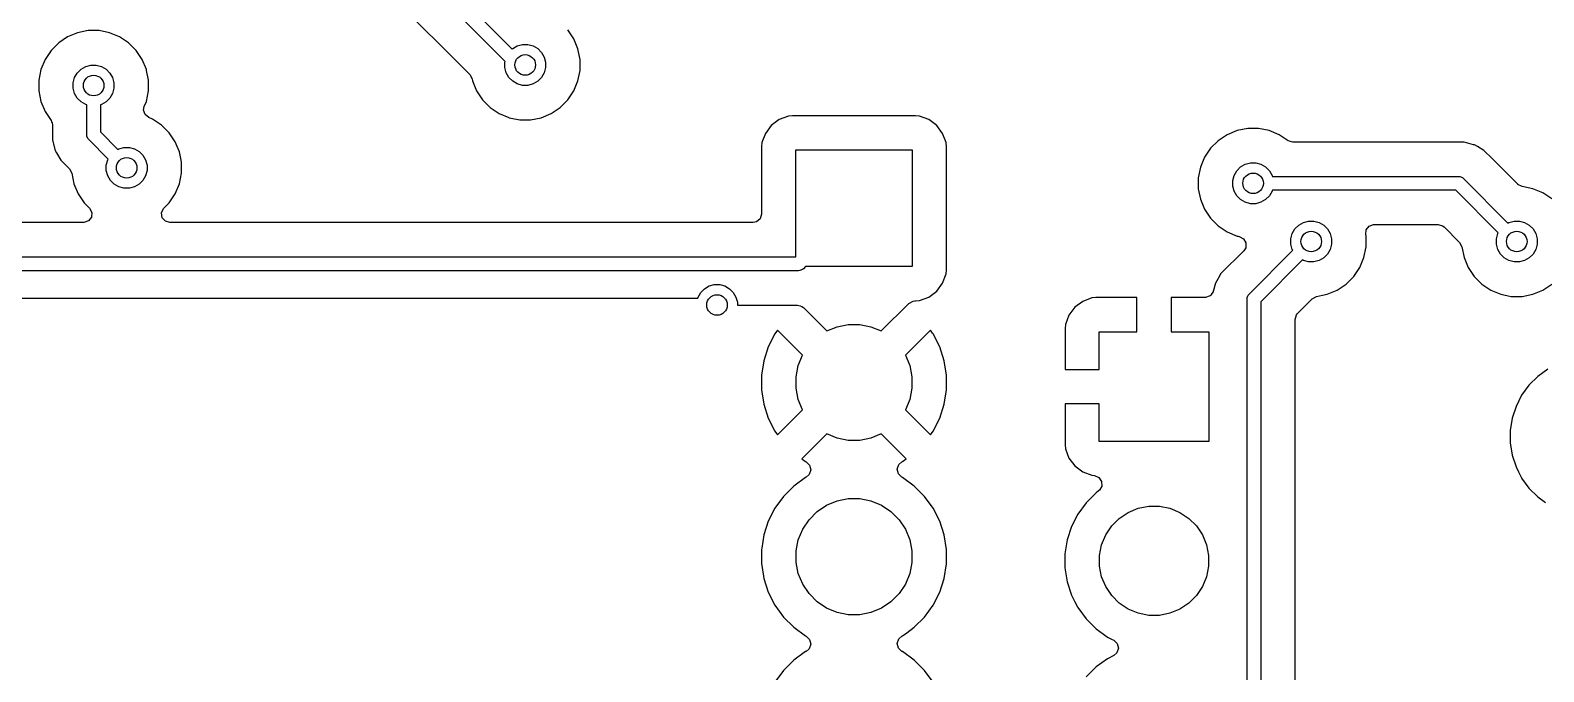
# Model space of a CAD drawing. Extents: x 2.56 to 8.39, y -5.65 to -1.26.
# Drawn here: x 4.527 to 5.396, y -3.423 to -3.055 of the extents above; entities that cross this region are included whole.
import ezdxf

# ---------------------------------------------------------------- set-up
doc = ezdxf.new("R2010")
doc.units = 0
doc.header["$MEASUREMENT"] = 0
doc.layers.add('BLACK', color=7, linetype='CONTINUOUS')

msp = doc.modelspace()

# ---------------------------------------------------------------- linework, layer by layer
at = {"layer": 'BLACK', "linetype": 'CONTINUOUS'}
for p, q in [((4.79945, -3.07274), (4.46572, -2.739)), ((4.47244, -2.73459), (4.80356, -3.06571)), ((4.4775, -2.77866), (4.77914, -3.08029)), ((4.54806, -3.05869), (4.5429, -3.06213)), ((4.5538, -3.05631), (4.54806, -3.05869)), ((4.54806, -3.05869), (4.54806, -3.05869)), ((4.55989, -3.0551), (4.5538, -3.05631)), ((4.5538, -3.05631), (4.5538, -3.05631)), ((4.5661, -3.0551), (4.55989, -3.0551)), ((4.55989, -3.0551), (4.55989, -3.0551)), ((4.57218, -3.05631), (4.5661, -3.0551)), ((4.5661, -3.0551), (4.5661, -3.0551)), ((4.57219, -3.05631), (4.57218, -3.05631)), ((4.57792, -3.05869), (4.57219, -3.05631)), ((4.58308, -3.06213), (4.57792, -3.05869)), ((4.57792, -3.05869), (4.57792, -3.05869)), ((4.83895, -3.05987), (4.8355, -3.05471)), ((4.83895, -3.05988), (4.83895, -3.05987)), ((4.84133, -3.06561), (4.83895, -3.05988)), ((4.53851, -3.06652), (4.53506, -3.07169)), ((4.5429, -3.06213), (4.53851, -3.06652)), ((4.53851, -3.06652), (4.53851, -3.06652)), ((4.5429, -3.06213), (4.5429, -3.06213)), ((4.58747, -3.06652), (4.58308, -3.06213)), ((4.58308, -3.06213), (4.58308, -3.06213)), ((4.59092, -3.07169), (4.58747, -3.06652)), ((4.58747, -3.06652), (4.58747, -3.06652)), ((4.80356, -3.06571), (4.80383, -3.06543)), ((4.80383, -3.06543), (4.8065, -3.06389)), ((4.8065, -3.06389), (4.80948, -3.06309)), ((4.80948, -3.06309), (4.81257, -3.06309)), ((4.81257, -3.06309), (4.81554, -3.06389)), ((4.81554, -3.06389), (4.81821, -3.06543)), ((4.81821, -3.06543), (4.82039, -3.06761)), ((4.82039, -3.06761), (4.82194, -3.07028)), ((4.82194, -3.07028), (4.82273, -3.07326)), ((4.84151, -3.06652), (4.84133, -3.06561)), ((4.84133, -3.06561), (4.84133, -3.06561)), ((4.84254, -3.0717), (4.84151, -3.06652)), ((4.53269, -3.07742), (4.53148, -3.08351)), ((4.53506, -3.07169), (4.53269, -3.07742)), ((4.53269, -3.07742), (4.53269, -3.07742)), ((4.53506, -3.07169), (4.53506, -3.07169)), ((4.55362, -3.07942), (4.5558, -3.07724)), ((4.5558, -3.07724), (4.55847, -3.0757)), ((4.55847, -3.0757), (4.56145, -3.0749)), ((4.56145, -3.0749), (4.56453, -3.0749)), ((4.56453, -3.0749), (4.56751, -3.0757)), ((4.56751, -3.0757), (4.57018, -3.07724)), ((4.57018, -3.07724), (4.57236, -3.07942)), ((4.59093, -3.0717), (4.59092, -3.07169)), ((4.59092, -3.07169), (4.59092, -3.07169)), ((4.5933, -3.07742), (4.59093, -3.0717)), ((4.59339, -3.07791), (4.5933, -3.07742)), ((4.59451, -3.08351), (4.59339, -3.07791)), ((4.79931, -3.07326), (4.79945, -3.07274)), ((4.79931, -3.07634), (4.79931, -3.07326)), ((4.80011, -3.07932), (4.79931, -3.07634)), ((4.82273, -3.07634), (4.82194, -3.07932)), ((4.82273, -3.07326), (4.82273, -3.07634)), ((4.84133, -3.084), (4.84254, -3.07791)), ((4.84254, -3.07791), (4.84254, -3.0717)), ((4.84254, -3.0717), (4.84254, -3.0717)), ((4.84254, -3.0717), (4.84254, -3.0717)), ((4.53148, -3.08351), (4.53148, -3.08972)), ((4.55128, -3.08507), (4.55208, -3.08209)), ((4.55128, -3.08816), (4.55128, -3.08507)), ((4.55208, -3.08209), (4.55362, -3.07942)), ((4.57236, -3.07942), (4.5739, -3.08209)), ((4.5739, -3.08209), (4.5747, -3.08507)), ((4.5747, -3.08507), (4.5747, -3.08816)), ((4.59451, -3.08972), (4.59451, -3.08351)), ((4.59451, -3.08351), (4.59451, -3.08351)), ((4.59451, -3.08351), (4.59451, -3.08351)), ((4.77914, -3.08029), (4.78046, -3.08271)), ((4.78046, -3.08271), (4.78048, -3.08279)), ((4.78048, -3.08279), (4.78072, -3.084)), ((4.78072, -3.084), (4.78072, -3.084)), ((4.78072, -3.084), (4.78309, -3.08973)), ((4.80165, -3.08199), (4.80011, -3.07932)), ((4.80383, -3.08417), (4.80165, -3.08199)), ((4.8065, -3.08572), (4.80383, -3.08417)), ((4.80948, -3.08651), (4.8065, -3.08572)), ((4.81257, -3.08651), (4.80948, -3.08651)), ((4.81554, -3.08572), (4.81257, -3.08651)), ((4.81821, -3.08417), (4.81554, -3.08572)), ((4.82039, -3.08199), (4.81821, -3.08417)), ((4.82194, -3.07932), (4.82039, -3.08199)), ((4.83895, -3.08973), (4.84133, -3.084)), ((4.53148, -3.08972), (4.53269, -3.09581)), ((4.53269, -3.09581), (4.53269, -3.09581)), ((4.53269, -3.09581), (4.53506, -3.10154)), ((4.55208, -3.09113), (4.55128, -3.08816)), ((4.55362, -3.0938), (4.55208, -3.09113)), ((4.5558, -3.09598), (4.55362, -3.0938)), ((4.55847, -3.09753), (4.5558, -3.09598)), ((4.57018, -3.09598), (4.56751, -3.09753)), ((4.57236, -3.0938), (4.57018, -3.09598)), ((4.5739, -3.09113), (4.57236, -3.0938)), ((4.5747, -3.08816), (4.5739, -3.09113)), ((4.59212, -3.09866), (4.5933, -3.09581)), ((4.5933, -3.09581), (4.59451, -3.08972)), ((4.78309, -3.08973), (4.78309, -3.08973)), ((4.78309, -3.08973), (4.78654, -3.09489)), ((4.78654, -3.09489), (4.78654, -3.09489)), ((4.78654, -3.09489), (4.79093, -3.09928)), ((4.83111, -3.09928), (4.8355, -3.09489)), ((4.8355, -3.09489), (4.83895, -3.08973)), ((4.53506, -3.10154), (4.53506, -3.10154)), ((4.53506, -3.10154), (4.53853, -3.10673)), ((4.55906, -3.09768), (4.55847, -3.09753)), ((4.55906, -3.11487), (4.55906, -3.09768)), ((4.56751, -3.09753), (4.56693, -3.09768)), ((4.56693, -3.09768), (4.56693, -3.11324)), ((4.59175, -3.1007), (4.59212, -3.09866)), ((4.59262, -3.10331), (4.59175, -3.1007)), ((4.59476, -3.10504), (4.59262, -3.10331)), ((4.59691, -3.10593), (4.59476, -3.10504)), ((4.79093, -3.09928), (4.79093, -3.09928)), ((4.79093, -3.09928), (4.7961, -3.10273)), ((4.7961, -3.10273), (4.7961, -3.10273)), ((4.7961, -3.10273), (4.80166, -3.10504)), ((4.80166, -3.10504), (4.80183, -3.10511)), ((4.80183, -3.10511), (4.80707, -3.10615)), ((4.81413, -3.10632), (4.82022, -3.10511)), ((4.82022, -3.10511), (4.82595, -3.10273)), ((4.82595, -3.10273), (4.83111, -3.09928)), ((4.9623, -3.10417), (4.95699, -3.10615)), ((4.96465, -3.10392), (4.9623, -3.10417)), ((5.03535, -3.10392), (4.96465, -3.10392)), ((4.96465, -3.10392), (4.96465, -3.10392)), ((5.0377, -3.10417), (5.03535, -3.10392)), ((5.03535, -3.10392), (5.03535, -3.10392)), ((5.03535, -3.10392), (5.03535, -3.10392)), ((5.03535, -3.10392), (5.03535, -3.10392)), ((5.04301, -3.10615), (5.0377, -3.10417)), ((5.0377, -3.10417), (5.0377, -3.10417)), ((4.53853, -3.10673), (4.53875, -3.10744)), ((4.53875, -3.10744), (4.53915, -3.10806)), ((4.53915, -3.10806), (4.53933, -3.10928)), ((4.53933, -3.10928), (4.53935, -3.10935)), ((4.53935, -3.10935), (4.53935, -3.10944)), ((4.53935, -3.10944), (4.53935, -3.11146)), ((4.53935, -3.11146), (4.53935, -3.11146)), ((4.53935, -3.11146), (4.53935, -3.11798)), ((4.56693, -3.11324), (4.57694, -3.12325)), ((4.60207, -3.10938), (4.59691, -3.10593)), ((4.59691, -3.10593), (4.59691, -3.10593)), ((4.60646, -3.11377), (4.60207, -3.10938)), ((4.60207, -3.10938), (4.60207, -3.10938)), ((4.60991, -3.11893), (4.60646, -3.11377)), ((4.60646, -3.11377), (4.60646, -3.11377)), ((4.80707, -3.10615), (4.80792, -3.10632)), ((4.80792, -3.10632), (4.80792, -3.10632)), ((4.80792, -3.10632), (4.80792, -3.10632)), ((4.80792, -3.10632), (4.81413, -3.10632)), ((4.81413, -3.10632), (4.81413, -3.10632)), ((4.95246, -3.10955), (4.94906, -3.11408)), ((4.95699, -3.10615), (4.95246, -3.10955)), ((4.95246, -3.10955), (4.95246, -3.10955)), ((4.95699, -3.10615), (4.95699, -3.10615)), ((5.04754, -3.10955), (5.04301, -3.10615)), ((5.04301, -3.10615), (5.04301, -3.10615)), ((5.05094, -3.11408), (5.04754, -3.10955)), ((5.04754, -3.10955), (5.04754, -3.10955)), ((5.22017, -3.11244), (5.21443, -3.11482)), ((5.22626, -3.11123), (5.22017, -3.11244)), ((5.22017, -3.11244), (5.22017, -3.11244)), ((5.23246, -3.11123), (5.22626, -3.11123)), ((5.22626, -3.11123), (5.22626, -3.11123)), ((5.23855, -3.11244), (5.23246, -3.11123)), ((5.23246, -3.11123), (5.23246, -3.11123)), ((5.24429, -3.11482), (5.23855, -3.11244)), ((5.23855, -3.11244), (5.23855, -3.11244)), ((4.53935, -3.11798), (4.53935, -3.11798)), ((4.53935, -3.11798), (4.54092, -3.12383)), ((4.55913, -3.11564), (4.55906, -3.11487)), ((4.55972, -3.11706), (4.55913, -3.11564)), ((4.56021, -3.11765), (4.55972, -3.11706)), ((4.57137, -3.12882), (4.56021, -3.11765)), ((4.57746, -3.12295), (4.58044, -3.12215)), ((4.58044, -3.12215), (4.58352, -3.12215)), ((4.58352, -3.12215), (4.5865, -3.12295)), ((4.61105, -3.12168), (4.60991, -3.11893)), ((4.60991, -3.11893), (4.60991, -3.11893)), ((4.61229, -3.12467), (4.61105, -3.12168)), ((4.94684, -3.12168), (4.94683, -3.12174)), ((4.94683, -3.12174), (4.94683, -3.14336)), ((4.94708, -3.11939), (4.94684, -3.12168)), ((4.94906, -3.11408), (4.94708, -3.11939)), ((4.94906, -3.11408), (4.94906, -3.11408)), ((5.05288, -3.1193), (5.05094, -3.11408)), ((5.05094, -3.11408), (5.05094, -3.11408)), ((5.05292, -3.11939), (5.05288, -3.1193)), ((5.05317, -3.12174), (5.05292, -3.11939)), ((5.05317, -3.19244), (5.05317, -3.12174)), ((5.20927, -3.11827), (5.20488, -3.12266)), ((5.21443, -3.11482), (5.20927, -3.11827)), ((5.20927, -3.11827), (5.20927, -3.11827)), ((5.21443, -3.11482), (5.21443, -3.11482)), ((5.24947, -3.11828), (5.24429, -3.11482)), ((5.24429, -3.11482), (5.24429, -3.11482)), ((5.24955, -3.11833), (5.24947, -3.11828)), ((5.25219, -3.1191), (5.24955, -3.11833)), ((5.34406, -3.1191), (5.25219, -3.1191)), ((5.34436, -3.1191), (5.34406, -3.1191)), ((5.34406, -3.1191), (5.34406, -3.1191)), ((5.35058, -3.1191), (5.34436, -3.1191)), ((5.3561, -3.12058), (5.35058, -3.1191)), ((5.3566, -3.12071), (5.3561, -3.12058)), ((5.35826, -3.12168), (5.3566, -3.12071)), ((5.3566, -3.12071), (5.3566, -3.12071)), ((5.36199, -3.12383), (5.35826, -3.12168)), ((5.35826, -3.12168), (5.35826, -3.12168)), ((4.54092, -3.12383), (4.54096, -3.12399)), ((4.54096, -3.12399), (4.54165, -3.12518)), ((4.54165, -3.12518), (4.54407, -3.12939)), ((4.54407, -3.12939), (4.54848, -3.13379)), ((4.57027, -3.13232), (4.57107, -3.12934)), ((4.57107, -3.12934), (4.57137, -3.12882)), ((4.57694, -3.12325), (4.57746, -3.12295)), ((4.5865, -3.12295), (4.58917, -3.12449)), ((4.58917, -3.12449), (4.59135, -3.12667)), ((4.59135, -3.12667), (4.59289, -3.12934)), ((4.59289, -3.12934), (4.59369, -3.13232)), ((4.61325, -3.12952), (4.61229, -3.12467)), ((4.6135, -3.13075), (4.61325, -3.12952)), ((4.6135, -3.13696), (4.6135, -3.13075)), ((4.6135, -3.13075), (4.6135, -3.13075)), ((4.6135, -3.13075), (4.6135, -3.13075)), ((4.96654, -3.18498), (4.96654, -3.12362)), ((4.96654, -3.12362), (5.03346, -3.12362)), ((5.03346, -3.12362), (5.03346, -3.19055)), ((5.20143, -3.12782), (5.19906, -3.13355)), ((5.20488, -3.12266), (5.20143, -3.12782)), ((5.20143, -3.12782), (5.20143, -3.12782)), ((5.20488, -3.12266), (5.20488, -3.12266)), ((5.22484, -3.13183), (5.22782, -3.13104)), ((5.22782, -3.13104), (5.2309, -3.13104)), ((5.2309, -3.13104), (5.23388, -3.13183)), ((5.36667, -3.12851), (5.36199, -3.12383)), ((5.36199, -3.12383), (5.36199, -3.12383)), ((5.38146, -3.1433), (5.36667, -3.12851)), ((5.36667, -3.12851), (5.36667, -3.12851)), ((4.54848, -3.13379), (4.54848, -3.13379)), ((4.54848, -3.13379), (4.54912, -3.13444)), ((4.54912, -3.13444), (4.55044, -3.13685)), ((4.55044, -3.13685), (4.55046, -3.13694)), ((4.55046, -3.13694), (4.55168, -3.14305)), ((4.57027, -3.1354), (4.57027, -3.13232)), ((4.57107, -3.13838), (4.57027, -3.1354)), ((4.57261, -3.14105), (4.57107, -3.13838)), ((4.59289, -3.13838), (4.59135, -3.14105)), ((4.59369, -3.1354), (4.59289, -3.13838)), ((4.59369, -3.13232), (4.59369, -3.1354)), ((4.61229, -3.14305), (4.6135, -3.13696)), ((5.19905, -3.13355), (5.19784, -3.13964)), ((5.19784, -3.13964), (5.19784, -3.14585)), ((5.19906, -3.13355), (5.19905, -3.13355)), ((5.21765, -3.1412), (5.21845, -3.13823)), ((5.21845, -3.13823), (5.21999, -3.13556)), ((5.21999, -3.13556), (5.22217, -3.13338)), ((5.22217, -3.13338), (5.22484, -3.13183)), ((5.23388, -3.13183), (5.23655, -3.13338)), ((5.23655, -3.13338), (5.23873, -3.13556)), ((5.23873, -3.13556), (5.24027, -3.13823)), ((5.24027, -3.13823), (5.24043, -3.13881)), ((5.24043, -3.13881), (5.34747, -3.13881)), ((5.34747, -3.13881), (5.34824, -3.13888)), ((5.34824, -3.13888), (5.34966, -3.13947)), ((5.34966, -3.13947), (5.35025, -3.13996)), ((5.35025, -3.13996), (5.37583, -3.16554)), ((4.55168, -3.14305), (4.55168, -3.14305)), ((4.55168, -3.14305), (4.55405, -3.14879)), ((4.57479, -3.14323), (4.57261, -3.14105)), ((4.57746, -3.14477), (4.57479, -3.14323)), ((4.58044, -3.14557), (4.57746, -3.14477)), ((4.58352, -3.14557), (4.58044, -3.14557)), ((4.5865, -3.14477), (4.58352, -3.14557)), ((4.58917, -3.14323), (4.5865, -3.14477)), ((4.59135, -3.14105), (4.58917, -3.14323)), ((4.60991, -3.14879), (4.61229, -3.14305)), ((4.94683, -3.14336), (4.94683, -3.16045)), ((5.19784, -3.14585), (5.19905, -3.15194)), ((5.21765, -3.14429), (5.21765, -3.1412)), ((5.21845, -3.14727), (5.21765, -3.14429)), ((5.21999, -3.14994), (5.21845, -3.14727)), ((5.24027, -3.14727), (5.23873, -3.14994)), ((5.24043, -3.14668), (5.24027, -3.14727)), ((5.34584, -3.14668), (5.24043, -3.14668)), ((5.37027, -3.17111), (5.34584, -3.14668)), ((5.38152, -3.14336), (5.38146, -3.1433)), ((5.38395, -3.14463), (5.38152, -3.14336)), ((5.39007, -3.14585), (5.38395, -3.14463)), ((5.3958, -3.14822), (5.39007, -3.14585)), ((5.39007, -3.14585), (5.39007, -3.14585)), ((5.39581, -3.14822), (5.3958, -3.14822)), ((5.40097, -3.15167), (5.39581, -3.14822)), ((4.55405, -3.14879), (4.55405, -3.14879)), ((4.55405, -3.14879), (4.5575, -3.15395)), ((4.5575, -3.15395), (4.5575, -3.15395)), ((4.5575, -3.15395), (4.56055, -3.157)), ((4.56055, -3.157), (4.56187, -3.15942)), ((4.60203, -3.15976), (4.60317, -3.15726)), ((4.60317, -3.15726), (4.60341, -3.157)), ((4.60341, -3.157), (4.60646, -3.15395)), ((4.60646, -3.15395), (4.60991, -3.14879)), ((4.60646, -3.15395), (4.60646, -3.15395)), ((5.19905, -3.15194), (5.19906, -3.15194)), ((5.19906, -3.15194), (5.20143, -3.15767)), ((5.22217, -3.15212), (5.21999, -3.14994)), ((5.22484, -3.15366), (5.22217, -3.15212)), ((5.22782, -3.15446), (5.22484, -3.15366)), ((5.2309, -3.15446), (5.22782, -3.15446)), ((5.23388, -3.15366), (5.2309, -3.15446)), ((5.23655, -3.15212), (5.23388, -3.15366)), ((5.23873, -3.14994), (5.23655, -3.15212)), ((4.5571, -3.16533), (4.1427, -3.16533)), ((4.55745, -3.16532), (4.5571, -3.16533)), ((4.56003, -3.16436), (4.55745, -3.16532)), ((4.56168, -3.16216), (4.56003, -3.16436)), ((4.56187, -3.15942), (4.56168, -3.16216)), ((4.60242, -3.16248), (4.60203, -3.15976)), ((4.60422, -3.16456), (4.60242, -3.16248)), ((4.60686, -3.16533), (4.60422, -3.16456)), ((4.94195, -3.16533), (4.60686, -3.16533)), ((4.94398, -3.16489), (4.94195, -3.16533)), ((4.94606, -3.16309), (4.94398, -3.16489)), ((4.94683, -3.16045), (4.94606, -3.16309)), ((5.20143, -3.15767), (5.20143, -3.15767)), ((5.20143, -3.15767), (5.20488, -3.16284)), ((5.20488, -3.16284), (5.20488, -3.16284)), ((5.20488, -3.16284), (5.20927, -3.16723)), ((5.25558, -3.16678), (5.25825, -3.16524)), ((5.25825, -3.16524), (5.26122, -3.16444)), ((5.26122, -3.16444), (5.26431, -3.16444)), ((5.26431, -3.16444), (5.26729, -3.16524)), ((5.26729, -3.16524), (5.26996, -3.16678)), ((5.37583, -3.16554), (5.37636, -3.16524)), ((5.37636, -3.16524), (5.37933, -3.16444)), ((5.37933, -3.16444), (5.38242, -3.16444)), ((5.38242, -3.16444), (5.3854, -3.16524)), ((5.3854, -3.16524), (5.38807, -3.16678)), ((5.20927, -3.16723), (5.20927, -3.16723)), ((5.20927, -3.16723), (5.21443, -3.17067)), ((5.21443, -3.17067), (5.21443, -3.17067)), ((5.21443, -3.17067), (5.22016, -3.17305)), ((5.22016, -3.17305), (5.22017, -3.17305)), ((5.22017, -3.17305), (5.22084, -3.17318)), ((5.22084, -3.17318), (5.22144, -3.1733)), ((5.22144, -3.1733), (5.22388, -3.17458)), ((5.22388, -3.17458), (5.22524, -3.17697)), ((5.25106, -3.17461), (5.25185, -3.17163)), ((5.25106, -3.17769), (5.25106, -3.17461)), ((5.25185, -3.17163), (5.2534, -3.16896)), ((5.2534, -3.16896), (5.25558, -3.16678)), ((5.26996, -3.16678), (5.27214, -3.16896)), ((5.27214, -3.16896), (5.27368, -3.17163)), ((5.27368, -3.17163), (5.27448, -3.17461)), ((5.27448, -3.17461), (5.27448, -3.17769)), ((5.29412, -3.17222), (5.29436, -3.16948)), ((5.29428, -3.17305), (5.29412, -3.17222)), ((5.29428, -3.17926), (5.29428, -3.17305)), ((5.29428, -3.17305), (5.29428, -3.17305)), ((5.29436, -3.16948), (5.29605, -3.16731)), ((5.29605, -3.16731), (5.29864, -3.16639)), ((5.29864, -3.16639), (5.29891, -3.16639)), ((5.29891, -3.16639), (5.33566, -3.16639)), ((5.33566, -3.16639), (5.33829, -3.16716)), ((5.33829, -3.16716), (5.33911, -3.16782)), ((5.33911, -3.16782), (5.34802, -3.17673)), ((5.36917, -3.17461), (5.36996, -3.17163)), ((5.36917, -3.17769), (5.36917, -3.17461)), ((5.36996, -3.17163), (5.37027, -3.17111)), ((5.38807, -3.16678), (5.39025, -3.16896)), ((5.39025, -3.16896), (5.39179, -3.17163)), ((5.39179, -3.17163), (5.39259, -3.17461)), ((5.39259, -3.17461), (5.39259, -3.17769)), ((5.22394, -3.18154), (5.21088, -3.19461)), ((5.22509, -3.17972), (5.22394, -3.18154)), ((5.22524, -3.17697), (5.22509, -3.17972)), ((5.22701, -3.20634), (5.25216, -3.18119)), ((5.25185, -3.18067), (5.25106, -3.17769)), ((5.25216, -3.18119), (5.25185, -3.18067)), ((5.27214, -3.18334), (5.26996, -3.18552)), ((5.27368, -3.18067), (5.27214, -3.18334)), ((5.27448, -3.17769), (5.27368, -3.18067)), ((5.29307, -3.18534), (5.29428, -3.17926)), ((5.34802, -3.17673), (5.34934, -3.17914)), ((5.34934, -3.17914), (5.34936, -3.17923)), ((5.34936, -3.17923), (5.35057, -3.18534)), ((5.36996, -3.18067), (5.36917, -3.17769)), ((5.37151, -3.18334), (5.36996, -3.18067)), ((5.37369, -3.18552), (5.37151, -3.18334)), ((5.39025, -3.18334), (5.38807, -3.18552)), ((5.39179, -3.18067), (5.39025, -3.18334)), ((5.39259, -3.17769), (5.39179, -3.18067)), ((4.12524, -3.18504), (4.96648, -3.18504)), ((4.96648, -3.18504), (4.96654, -3.18498)), ((4.97089, -3.19176), (4.9703, -3.19225)), ((4.9721, -3.19055), (4.97089, -3.19176)), ((5.03346, -3.19055), (4.9721, -3.19055)), ((5.25772, -3.18676), (5.23373, -3.21075)), ((5.25825, -3.18706), (5.25772, -3.18676)), ((5.26122, -3.18786), (5.25825, -3.18706)), ((5.26431, -3.18786), (5.26122, -3.18786)), ((5.26729, -3.18706), (5.26431, -3.18786)), ((5.26996, -3.18552), (5.26729, -3.18706)), ((5.28725, -3.19624), (5.2907, -3.19108)), ((5.2907, -3.19108), (5.29307, -3.18534)), ((5.35057, -3.18534), (5.35057, -3.18535)), ((5.35057, -3.18535), (5.35295, -3.19108)), ((5.35295, -3.19108), (5.35295, -3.19108)), ((5.35295, -3.19108), (5.3564, -3.19624)), ((5.37636, -3.18706), (5.37369, -3.18552)), ((5.37933, -3.18786), (5.37636, -3.18706)), ((5.38242, -3.18786), (5.37933, -3.18786)), ((5.3854, -3.18706), (5.38242, -3.18786)), ((5.38807, -3.18552), (5.3854, -3.18706)), ((4.96811, -3.19291), (4.12524, -3.19291)), ((4.91674, -3.20169), (4.91972, -3.20089)), ((4.91972, -3.20089), (4.9228, -3.20089)), ((4.9228, -3.20089), (4.92578, -3.20169)), ((4.96888, -3.19284), (4.96811, -3.19291)), ((4.9703, -3.19225), (4.96888, -3.19284)), ((5.04754, -3.20463), (5.05094, -3.20009)), ((5.05094, -3.20009), (5.05292, -3.19478)), ((5.05292, -3.19478), (5.05317, -3.19244)), ((5.20776, -3.2), (5.20645, -3.20489)), ((5.20925, -3.19743), (5.20776, -3.2)), ((5.20944, -3.19709), (5.20925, -3.19743)), ((5.21088, -3.19461), (5.20944, -3.19709)), ((5.20944, -3.19709), (5.20944, -3.19709)), ((5.21088, -3.19461), (5.21088, -3.19461)), ((5.27769, -3.20408), (5.28286, -3.20063)), ((5.28286, -3.20063), (5.28725, -3.19624)), ((5.3564, -3.19624), (5.3564, -3.19624)), ((5.3564, -3.19624), (5.36079, -3.20063)), ((5.36079, -3.20063), (5.36079, -3.20063)), ((5.36079, -3.20063), (5.36595, -3.20408)), ((5.3958, -3.20408), (5.40097, -3.20063)), ((4.34178, -3.20866), (4.91019, -3.20866)), ((4.91019, -3.20866), (4.91035, -3.20808)), ((4.91035, -3.20808), (4.91189, -3.20541)), ((4.91189, -3.20541), (4.91407, -3.20323)), ((4.91407, -3.20323), (4.91674, -3.20169)), ((4.92578, -3.20169), (4.92845, -3.20323)), ((4.92845, -3.20323), (4.93063, -3.20541)), ((4.93063, -3.20541), (4.93217, -3.20808)), ((4.93217, -3.20808), (4.93297, -3.21106)), ((5.0377, -3.21), (5.04301, -3.20802)), ((5.04301, -3.20802), (5.04754, -3.20463)), ((5.13672, -3.20852), (5.13141, -3.2105)), ((5.13906, -3.20827), (5.13672, -3.20852)), ((5.13672, -3.20852), (5.13672, -3.20852)), ((5.1626, -3.20827), (5.13906, -3.20827)), ((5.1626, -3.22795), (5.1626, -3.20827)), ((5.2018, -3.20827), (5.18228, -3.20827)), ((5.18228, -3.20827), (5.18228, -3.22795)), ((5.20206, -3.20825), (5.2018, -3.20827)), ((5.20211, -3.20826), (5.20206, -3.20825)), ((5.20216, -3.20824), (5.20211, -3.20826)), ((5.20261, -3.2082), (5.20216, -3.20824)), ((5.20363, -3.20771), (5.20261, -3.2082)), ((5.20469, -3.20732), (5.20363, -3.20771)), ((5.20485, -3.20711), (5.20469, -3.20732)), ((5.20509, -3.207), (5.20485, -3.20711)), ((5.20567, -3.20603), (5.20509, -3.207)), ((5.20636, -3.20513), (5.20567, -3.20603)), ((5.20645, -3.20489), (5.20636, -3.20513)), ((5.22586, -3.20912), (5.22593, -3.20836)), ((5.22586, -3.74469), (5.22586, -3.20912)), ((5.22593, -3.20836), (5.22652, -3.20694)), ((5.22652, -3.20694), (5.22701, -3.20634)), ((5.25896, -3.21339), (5.26334, -3.20901)), ((5.26334, -3.20901), (5.26576, -3.20769)), ((5.26576, -3.20769), (5.26584, -3.20767)), ((5.26584, -3.20767), (5.26924, -3.207)), ((5.26924, -3.207), (5.27196, -3.20646)), ((5.27196, -3.20646), (5.27769, -3.20408)), ((5.36595, -3.20408), (5.36595, -3.20408)), ((5.36595, -3.20408), (5.37168, -3.20646)), ((5.37168, -3.20646), (5.37168, -3.20646)), ((5.37168, -3.20646), (5.37602, -3.20732)), ((5.37602, -3.20732), (5.37777, -3.20767)), ((5.37777, -3.20767), (5.37777, -3.20767)), ((5.37777, -3.20767), (5.37777, -3.20767)), ((5.37777, -3.20767), (5.38398, -3.20767)), ((5.38398, -3.20767), (5.39007, -3.20646)), ((5.38398, -3.20767), (5.38398, -3.20767)), ((5.39007, -3.20646), (5.3958, -3.20408)), ((4.93297, -3.21106), (4.93297, -3.21262)), ((4.93297, -3.21262), (4.9647, -3.21262)), ((4.9647, -3.21262), (4.965, -3.21262)), ((4.965, -3.21262), (4.965, -3.21262)), ((4.965, -3.21262), (4.96743, -3.21262)), ((4.96743, -3.21262), (4.96898, -3.21307)), ((4.96898, -3.21307), (4.97007, -3.21339)), ((4.97007, -3.21339), (4.97007, -3.21339)), ((4.97007, -3.21339), (4.97007, -3.21339)), ((4.97007, -3.21339), (4.97088, -3.21405)), ((4.97088, -3.21405), (4.98435, -3.22752)), ((5.01565, -3.22752), (5.03148, -3.21169)), ((5.03148, -3.21169), (5.0339, -3.21037)), ((5.0339, -3.21037), (5.03493, -3.21026)), ((5.03493, -3.21026), (5.03535, -3.21026)), ((5.03535, -3.21026), (5.0377, -3.21)), ((5.03535, -3.21026), (5.03535, -3.21026)), ((5.12688, -3.21389), (5.12349, -3.21842)), ((5.13141, -3.2105), (5.12688, -3.21389)), ((5.12688, -3.21389), (5.12688, -3.21389)), ((5.13141, -3.2105), (5.13141, -3.2105)), ((5.23373, -3.21075), (5.23373, -3.74306)), ((5.25421, -3.2183), (5.25487, -3.21749)), ((5.25487, -3.21749), (5.25896, -3.21339)), ((4.98435, -3.22752), (4.99029, -3.22506)), ((4.99029, -3.22506), (4.99672, -3.22378)), ((4.99672, -3.22378), (5.00328, -3.22378)), ((5.00328, -3.22378), (5.00971, -3.22506)), ((5.00971, -3.22506), (5.01565, -3.22752)), ((5.12151, -3.22373), (5.12126, -3.22607)), ((5.12126, -3.22607), (5.12126, -3.24961)), ((5.12349, -3.21842), (5.12151, -3.22373)), ((5.12151, -3.22373), (5.12151, -3.22373)), ((5.12349, -3.21842), (5.12349, -3.21842)), ((5.25344, -3.22094), (5.25421, -3.2183)), ((5.25344, -3.45143), (5.25344, -3.22094)), ((4.95454, -3.22923), (4.95074, -3.23668)), ((4.95609, -3.2271), (4.95454, -3.22923)), ((4.97043, -3.24144), (4.95609, -3.2271)), ((4.95609, -3.2271), (4.95609, -3.2271)), ((5.04391, -3.2271), (5.02957, -3.24144)), ((5.04515, -3.22881), (5.04391, -3.2271)), ((5.04391, -3.2271), (5.04391, -3.2271)), ((5.04546, -3.22923), (5.04515, -3.22881)), ((5.04515, -3.22881), (5.04515, -3.22881)), ((5.04926, -3.23668), (5.04546, -3.22923)), ((5.04546, -3.22923), (5.04546, -3.22923)), ((5.14094, -3.24961), (5.14094, -3.22795)), ((5.14094, -3.22795), (5.1626, -3.22795)), ((5.18228, -3.22795), (5.20394, -3.22795)), ((5.20394, -3.22795), (5.20394, -3.29094)), ((4.95074, -3.23668), (4.94816, -3.24464)), ((4.96798, -3.24737), (4.97043, -3.24144)), ((5.02957, -3.24144), (5.03202, -3.24737)), ((5.05184, -3.24464), (5.04926, -3.23668)), ((4.94816, -3.24464), (4.94685, -3.2529)), ((4.94685, -3.2529), (4.94685, -3.26127)), ((4.94816, -3.24464), (4.94816, -3.24464)), ((4.9667, -3.25381), (4.96798, -3.24737)), ((5.03202, -3.24737), (5.0333, -3.25381)), ((5.05315, -3.2529), (5.05184, -3.24464)), ((5.05184, -3.24464), (5.05184, -3.24464)), ((5.05315, -3.26127), (5.05315, -3.2529)), ((5.12126, -3.24961), (5.14094, -3.24961)), ((5.3987, -3.24945), (5.39293, -3.25364)), ((4.94685, -3.26127), (4.94816, -3.26953)), ((4.9667, -3.26037), (4.9667, -3.25381)), ((4.96798, -3.2668), (4.9667, -3.26037)), ((5.0333, -3.26037), (5.03202, -3.2668)), ((5.0333, -3.25381), (5.0333, -3.26037)), ((5.05184, -3.26953), (5.05315, -3.26127)), ((5.38789, -3.25868), (5.3837, -3.26445)), ((5.39293, -3.25364), (5.38789, -3.25868)), ((5.38789, -3.25868), (5.38789, -3.25868)), ((5.39293, -3.25364), (5.39293, -3.25364)), ((4.94816, -3.26953), (4.94816, -3.26953)), ((4.94816, -3.26953), (4.95074, -3.27749)), ((4.97043, -3.27273), (4.96798, -3.2668)), ((5.03202, -3.2668), (5.02957, -3.27273)), ((5.04926, -3.27749), (5.05184, -3.26953)), ((5.05184, -3.26953), (5.05184, -3.26953)), ((5.14094, -3.26929), (5.12126, -3.26929)), ((5.12126, -3.26929), (5.12126, -3.29283)), ((5.14094, -3.29094), (5.14094, -3.26929)), ((5.3837, -3.26445), (5.38046, -3.2708)), ((4.95074, -3.27749), (4.95454, -3.28494)), ((4.95609, -3.28708), (4.97043, -3.27273)), ((5.02957, -3.27273), (5.04391, -3.28708)), ((5.04546, -3.28494), (5.04926, -3.27749)), ((5.37826, -3.27758), (5.37715, -3.28462)), ((5.38046, -3.2708), (5.37826, -3.27758)), ((5.38046, -3.2708), (5.38046, -3.2708)), ((4.95454, -3.28494), (4.95609, -3.28708)), ((4.98435, -3.28665), (4.97001, -3.30099)), ((4.99029, -3.28911), (4.98435, -3.28665)), ((5.01565, -3.28665), (5.00971, -3.28911)), ((5.02999, -3.30099), (5.01565, -3.28665)), ((5.04391, -3.28708), (5.04546, -3.28494)), ((5.04391, -3.28708), (5.04391, -3.28708)), ((5.37715, -3.28462), (5.37715, -3.29175)), ((4.99672, -3.29039), (4.99029, -3.28911)), ((5.00328, -3.29039), (4.99672, -3.29039)), ((5.00971, -3.28911), (5.00328, -3.29039)), ((5.12126, -3.29283), (5.12151, -3.29517)), ((5.12151, -3.29517), (5.12151, -3.29517)), ((5.12151, -3.29517), (5.12349, -3.30048)), ((5.20394, -3.29094), (5.14094, -3.29094)), ((5.37715, -3.29175), (5.37826, -3.2988)), ((4.97001, -3.30099), (4.97001, -3.30099)), ((4.97001, -3.30099), (4.97214, -3.30254)), ((4.97214, -3.30254), (4.97214, -3.30254)), ((4.97214, -3.30254), (4.9725, -3.30273)), ((4.9725, -3.30273), (4.9745, -3.30461)), ((4.9745, -3.30461), (4.97516, -3.30728)), ((5.02484, -3.30687), (5.02573, -3.30426)), ((5.02573, -3.30426), (5.0275, -3.30273)), ((5.0275, -3.30273), (5.02786, -3.30254)), ((5.02786, -3.30254), (5.02999, -3.30099)), ((5.02999, -3.30099), (5.02999, -3.30099)), ((5.12349, -3.30048), (5.12349, -3.30048)), ((5.12349, -3.30048), (5.12688, -3.30501)), ((5.12688, -3.30501), (5.12688, -3.30501)), ((5.12688, -3.30501), (5.13141, -3.3084)), ((5.37826, -3.2988), (5.38046, -3.30558)), ((4.97213, -3.31161), (4.96536, -3.31653)), ((4.9725, -3.31143), (4.97213, -3.31161)), ((4.97427, -3.30989), (4.9725, -3.31143)), ((4.97516, -3.30728), (4.97427, -3.30989)), ((5.0255, -3.30954), (5.02484, -3.30687)), ((5.0275, -3.31143), (5.0255, -3.30954)), ((5.02787, -3.31161), (5.0275, -3.31143)), ((5.03464, -3.31653), (5.02787, -3.31161)), ((5.13141, -3.3084), (5.13141, -3.3084)), ((5.13141, -3.3084), (5.13672, -3.31038)), ((5.13672, -3.31038), (5.13819, -3.31054)), ((5.13819, -3.31054), (5.14073, -3.31159)), ((5.14073, -3.31159), (5.1423, -3.31385)), ((5.1423, -3.31385), (5.1424, -3.3166)), ((5.38046, -3.30558), (5.38046, -3.30558)), ((5.38046, -3.30558), (5.3819, -3.3084)), ((5.3819, -3.3084), (5.38368, -3.31188)), ((5.38368, -3.31188), (5.3837, -3.31193)), ((5.3837, -3.31193), (5.38789, -3.3177)), ((4.95944, -3.32245), (4.95453, -3.32922)), ((4.96536, -3.31653), (4.95944, -3.32245)), ((5.04056, -3.32245), (5.03464, -3.31653)), ((5.04547, -3.32922), (5.04056, -3.32245)), ((5.13909, -3.32039), (5.13339, -3.32609)), ((5.14054, -3.31934), (5.13909, -3.32039)), ((5.13909, -3.32039), (5.13909, -3.32039)), ((5.141, -3.31896), (5.14054, -3.31934)), ((5.1424, -3.3166), (5.141, -3.31896)), ((5.38789, -3.3177), (5.38789, -3.3177)), ((5.38789, -3.3177), (5.39293, -3.32274)), ((4.95453, -3.32922), (4.95073, -3.33668)), ((4.97413, -3.33586), (4.97877, -3.33122)), ((4.97877, -3.33122), (4.98422, -3.32757)), ((4.98422, -3.32757), (4.99029, -3.32506)), ((4.99029, -3.32506), (4.99672, -3.32378)), ((4.99672, -3.32378), (5.00328, -3.32378)), ((5.00328, -3.32378), (5.00971, -3.32506)), ((5.00971, -3.32506), (5.01578, -3.32757)), ((5.01578, -3.32757), (5.02123, -3.33122)), ((5.02123, -3.33122), (5.02587, -3.33586)), ((5.04927, -3.33668), (5.04547, -3.32922)), ((5.04547, -3.32922), (5.04547, -3.32922)), ((5.04547, -3.32922), (5.04547, -3.32922)), ((5.13339, -3.32609), (5.12865, -3.33261)), ((5.15759, -3.33167), (5.1633, -3.32931)), ((5.1633, -3.32931), (5.16935, -3.3281)), ((5.16935, -3.3281), (5.17553, -3.3281)), ((5.17553, -3.3281), (5.18158, -3.32931)), ((5.18158, -3.32931), (5.18729, -3.33167)), ((5.39293, -3.32274), (5.39293, -3.32274)), ((5.39293, -3.32274), (5.39743, -3.326)), ((4.95073, -3.33668), (4.94814, -3.34464)), ((4.97049, -3.34131), (4.97413, -3.33586)), ((5.02587, -3.33586), (5.02951, -3.34131)), ((5.05186, -3.34464), (5.04927, -3.33668)), ((5.12499, -3.33979), (5.1225, -3.34746)), ((5.12865, -3.33261), (5.12499, -3.33979)), ((5.14466, -3.3446), (5.14809, -3.33947)), ((5.14809, -3.33947), (5.15246, -3.3351)), ((5.15246, -3.3351), (5.15759, -3.33167)), ((5.18729, -3.33167), (5.19242, -3.3351)), ((5.19242, -3.3351), (5.19679, -3.33947)), ((5.19679, -3.33947), (5.20022, -3.3446)), ((4.94814, -3.34464), (4.94696, -3.35211)), ((4.9667, -3.35381), (4.96798, -3.34737)), ((4.96798, -3.34737), (4.97049, -3.34131)), ((5.02951, -3.34131), (5.03202, -3.34737)), ((5.03202, -3.34737), (5.0333, -3.35381)), ((5.05317, -3.3529), (5.05186, -3.34464)), ((5.1225, -3.34746), (5.12124, -3.35542)), ((5.1423, -3.35031), (5.14466, -3.3446)), ((5.20022, -3.3446), (5.20258, -3.35031)), ((4.94696, -3.35211), (4.94683, -3.3529)), ((4.94683, -3.3529), (4.94683, -3.36127)), ((4.9667, -3.36037), (4.9667, -3.35381)), ((5.0333, -3.35381), (5.0333, -3.36037)), ((5.05317, -3.36127), (5.05317, -3.3529)), ((5.12124, -3.35542), (5.12124, -3.36348)), ((5.1411, -3.35636), (5.1423, -3.35031)), ((5.1411, -3.36254), (5.1411, -3.35636)), ((5.20258, -3.35031), (5.20379, -3.35636)), ((5.20379, -3.35636), (5.20379, -3.36254)), ((4.94683, -3.36127), (4.94698, -3.36219)), ((4.94698, -3.36219), (4.94795, -3.36832)), ((4.96798, -3.3668), (4.9667, -3.36037)), ((5.0333, -3.36037), (5.03202, -3.3668)), ((5.05186, -3.36954), (5.05317, -3.36127)), ((5.12124, -3.36348), (5.1225, -3.37144)), ((5.1423, -3.36859), (5.1411, -3.36254)), ((5.20379, -3.36254), (5.20258, -3.36859)), ((4.94795, -3.36832), (4.94814, -3.36954)), ((4.94814, -3.36954), (4.95069, -3.3774)), ((4.97049, -3.37286), (4.96798, -3.3668)), ((4.97413, -3.37832), (4.97049, -3.37286)), ((5.02951, -3.37286), (5.02587, -3.37832)), ((5.03202, -3.3668), (5.02951, -3.37286)), ((5.04927, -3.3775), (5.05186, -3.36954)), ((5.1225, -3.37144), (5.12499, -3.3791)), ((5.14466, -3.3743), (5.1423, -3.36859)), ((5.14809, -3.37943), (5.14466, -3.3743)), ((5.20022, -3.3743), (5.19679, -3.37943)), ((5.20258, -3.36859), (5.20022, -3.3743)), ((4.95069, -3.3774), (4.95073, -3.3775)), ((4.95073, -3.3775), (4.95453, -3.38495)), ((4.97877, -3.38296), (4.97413, -3.37832)), ((4.98422, -3.3866), (4.97877, -3.38296)), ((5.02123, -3.38296), (5.01578, -3.3866)), ((5.02587, -3.37832), (5.02123, -3.38296)), ((5.04547, -3.38495), (5.04927, -3.3775)), ((5.12499, -3.3791), (5.12694, -3.38292)), ((5.12694, -3.38292), (5.12842, -3.38583)), ((5.15246, -3.3838), (5.14809, -3.37943)), ((5.19679, -3.37943), (5.19242, -3.3838)), ((4.95453, -3.38495), (4.95944, -3.39172)), ((4.95944, -3.39172), (4.96536, -3.39764)), ((4.99029, -3.38911), (4.98422, -3.3866)), ((4.99672, -3.39039), (4.99029, -3.38911)), ((5.00328, -3.39039), (4.99672, -3.39039)), ((5.00971, -3.38911), (5.00328, -3.39039)), ((5.01578, -3.3866), (5.00971, -3.38911)), ((5.03464, -3.39764), (5.04056, -3.39172)), ((5.04056, -3.39172), (5.04547, -3.38495)), ((5.04056, -3.39172), (5.04056, -3.39172)), ((5.04056, -3.39172), (5.04056, -3.39172)), ((5.04547, -3.38495), (5.04547, -3.38495)), ((5.04547, -3.38495), (5.04547, -3.38495)), ((5.12842, -3.38583), (5.12865, -3.38628)), ((5.12865, -3.38628), (5.13339, -3.3928)), ((5.15759, -3.38723), (5.15246, -3.3838)), ((5.1633, -3.38959), (5.15759, -3.38723)), ((5.16935, -3.39079), (5.1633, -3.38959)), ((5.17553, -3.39079), (5.16935, -3.39079)), ((5.18158, -3.38959), (5.17553, -3.39079)), ((5.18729, -3.38723), (5.18158, -3.38959)), ((5.19242, -3.3838), (5.18729, -3.38723)), ((4.96536, -3.39764), (4.97213, -3.40256)), ((5.02787, -3.40256), (5.03035, -3.40076)), ((5.03035, -3.40076), (5.03464, -3.39764)), ((5.03464, -3.39764), (5.03464, -3.39764)), ((5.03464, -3.39764), (5.03464, -3.39764)), ((5.13339, -3.3928), (5.13909, -3.3985)), ((5.13909, -3.3985), (5.14343, -3.40166)), ((4.97213, -3.40256), (4.97248, -3.40274)), ((4.97248, -3.40274), (4.97448, -3.40463)), ((4.97514, -3.4073), (4.97425, -3.4099)), ((4.97448, -3.40463), (4.97514, -3.4073)), ((5.02486, -3.40688), (5.02575, -3.40427)), ((5.02552, -3.40955), (5.02486, -3.40688)), ((5.02752, -3.41144), (5.02552, -3.40955)), ((5.02575, -3.40427), (5.02752, -3.40274)), ((5.02752, -3.40274), (5.02787, -3.40256)), ((5.14343, -3.40166), (5.14561, -3.40324)), ((5.14561, -3.40324), (5.14833, -3.40463)), ((5.14833, -3.40463), (5.14926, -3.4051)), ((5.14926, -3.4051), (5.15125, -3.40699)), ((5.15125, -3.40699), (5.15192, -3.40966)), ((4.96536, -3.41653), (4.95944, -3.42245)), ((4.97213, -3.41161), (4.96536, -3.41653)), ((4.97248, -3.41144), (4.97213, -3.41161)), ((4.97425, -3.4099), (4.97248, -3.41144)), ((5.02784, -3.4116), (5.02752, -3.41144)), ((5.02787, -3.41161), (5.02784, -3.4116)), ((5.03464, -3.41653), (5.02787, -3.41161)), ((5.04056, -3.42245), (5.03464, -3.41653)), ((5.14561, -3.41566), (5.13909, -3.42039)), ((5.14926, -3.4138), (5.14561, -3.41566)), ((5.15103, -3.41226), (5.14926, -3.4138)), ((5.15192, -3.40966), (5.15103, -3.41226)), ((4.95944, -3.42245), (4.95453, -3.42922)), ((5.04547, -3.42922), (5.04056, -3.42245)), ((5.13909, -3.42039), (5.13339, -3.42609))]:
    msp.add_line(p, q, dxfattribs=at)
at = {"layer": 'BLACK'}
for centre in [(4.81102, -3.0748), (4.56299, -3.08661), (4.58198, -3.13386), (5.22936, -3.14275), (5.26277, -3.17615), (5.38088, -3.17615), (4.92126, -3.2126)]:
    msp.add_circle(centre, 0.00591, dxfattribs=at)

doc.saveas('drawing.dxf')
